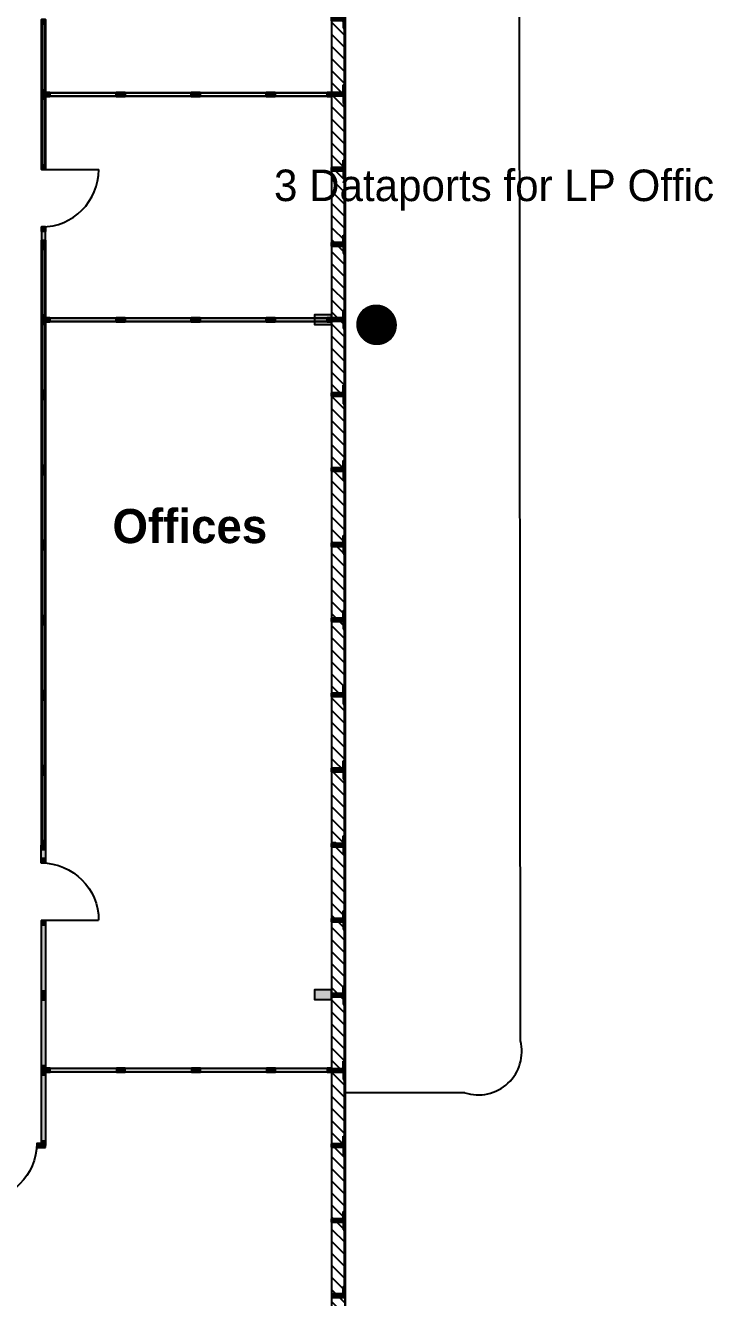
# Model space of a CAD drawing. Header units: inches. Extents: x -116118 to 73671, y 138219 to 302509.
# Drawn here: x -2611 to 10345, y 223561 to 247785 of the extents above; entities that cross this region are included whole.
import ezdxf

# ---------------------------------------------------------------- set-up
doc = ezdxf.new("R2010")
doc.units = ezdxf.units.IN
doc.header["$MEASUREMENT"] = 0
doc.layers.get('0').update_dxf_attribs({"color": 250})
for name, color, linetype in [('001 SEC IP Cameras Outside', 20, 'Continuous'), ('1-Hach-Structure', 1, 'Continuous'), ('1-Structure', 7, 'Continuous'), ('1-Structure-Poteaux', 7, 'Continuous'), ('4-Cloison', 10, 'Continuous'), ('4-Fenetre', 172, 'Continuous'), ('4-Porte-Bureau', 7, 'Continuous')]:
    doc.layers.add(name, color=color, linetype=linetype)
doc.layers.add('2-Entrepot', color=164, linetype='Continuous', plot=False)

# ---------------------------------------------------------------- blocks, each defined once
blk = doc.blocks.new('A$C59E363AE')
at = {"layer": '4-Cloison'}
h = blk.add_hatch(color=2, dxfattribs=at)
h.paths.add_polyline_path([(10, 1035), (50, 1035), (50, 65), (10, 65)], flags=16)
h.paths.add_polyline_path([(60, 1100), (0, 1100), (0, 0), (60, 0)])
h.paths.add_polyline_path([(60, 0), (0, 0), (0, 65), (60, 65)], flags=17)
h.paths.add_polyline_path([(60, 1035), (0, 1035), (0, 1100), (60, 1100)], flags=17)
for points in [[(60, 1035), (0, 1035), (0, 1100), (60, 1100)], [(60, 0), (0, 0), (0, 65), (60, 65)]]:
    blk.add_hatch(color=109, dxfattribs=at).paths.add_polyline_path(points)
blk.add_lwpolyline([(60, 1100), (0, 1100), (0, 0), (60, 0)], close=True, dxfattribs=at)
at = {"layer": '4-Cloison', "color": 109}
for points in [[(60, 1035), (0, 1035), (0, 1100), (60, 1100)], [(60, 0), (0, 0), (0, 65), (60, 65)]]:
    blk.add_lwpolyline(points, close=True, dxfattribs=at)
at = {"layer": '4-Cloison', "color": 5}
blk.add_lwpolyline([(10, 1035), (50, 1035), (50, 65), (10, 65)], close=True, dxfattribs=at)
blk = doc.blocks.new('A$C04C67D03')
at = {"layer": '4-Cloison'}
h = blk.add_hatch(color=2, dxfattribs=at)
h.paths.add_polyline_path([(60, 1100), (0, 1100), (0, 0), (60, 0)])
h.paths.add_polyline_path([(60, 0), (0, 0), (0, 65), (60, 65)], flags=17)
h.paths.add_polyline_path([(60, 1035), (0, 1035), (0, 1100), (60, 1100)], flags=17)
for points in [[(60, 1035), (0, 1035), (0, 1100), (60, 1100)], [(60, 0), (0, 0), (0, 65), (60, 65)]]:
    blk.add_hatch(color=109, dxfattribs=at).paths.add_polyline_path(points)
blk.add_lwpolyline([(60, 1100), (0, 1100), (0, 0), (60, 0)], close=True, dxfattribs=at)
at = {"layer": '4-Cloison', "color": 109}
for points in [[(60, 1035), (0, 1035), (0, 1100), (60, 1100)], [(60, 0), (0, 0), (0, 65), (60, 65)]]:
    blk.add_lwpolyline(points, close=True, dxfattribs=at)
blk = doc.blocks.new('A$C754B23A9')
at = {"layer": '1-Structure-Poteaux'}
blk.add_hatch(color=0, dxfattribs=at).paths.add_polyline_path([(0, 140), (250, 140), (250, 0), (0, 0)])
at = {"layer": '1-Structure-Poteaux', "color": 0}
blk.add_lwpolyline([(0, 140), (250, 140), (250, 0), (0, 0)], close=True, dxfattribs=at)
blk = doc.blocks.new('A$C2E6245AF')
at = {"layer": '4-Fenetre'}
for points in [[(200, 1150), (0, 1150), (0, 1100), (200, 1100)], [(30, 990), (0, 990), (0, 1100), (30, 1100)], [(30, 160), (0, 160), (0, 50), (30, 50)], [(200, 0), (0, 0), (0, 50), (200, 50)]]:
    blk.add_hatch(color=0, dxfattribs=at).paths.add_polyline_path(points)
at = {"layer": '4-Fenetre', "color": 0}
for points in [[(200, 1150), (0, 1150), (0, 1100), (200, 1100)], [(30, 990), (0, 990), (0, 1100), (30, 1100)], [(30, 160), (0, 160), (0, 50), (30, 50)], [(200, 0), (0, 0), (0, 50), (200, 50)]]:
    blk.add_lwpolyline(points, close=True, dxfattribs=at)
at = {"layer": '4-Fenetre'}
blk.add_lwpolyline([(10, 990), (16, 990), (16, 160), (10, 160)], close=True, dxfattribs=at)
blk = doc.blocks.new('A$C2873359B')
at = {"layer": '4-Porte-Bureau', "color": 109}
blk.add_line((0, 840), (840, 840), dxfattribs=at)
blk.add_arc((0, 840), 840, 270, 0, dxfattribs=at)
blk = doc.blocks.new('A$C75424ECB')
at = {"layer": '4-Cloison'}
h = blk.add_hatch(color=2, dxfattribs=at)
h.paths.add_polyline_path([(60, 260), (0, 260), (0, 0), (60, 0)])
h.paths.add_polyline_path([(60, 0), (0, 0), (0, 65), (60, 65)], flags=17)
h.paths.add_polyline_path([(60, 195), (0, 195), (0, 260), (60, 260)], flags=17)
for points in [[(60, 195), (0, 195), (0, 260), (60, 260)], [(60, 0), (0, 0), (0, 65), (60, 65)]]:
    blk.add_hatch(color=109, dxfattribs=at).paths.add_polyline_path(points)
at = {"layer": '4-Cloison', "color": 109}
for points in [[(60, 195), (0, 195), (0, 260), (60, 260)], [(60, 0), (0, 0), (0, 65), (60, 65)]]:
    blk.add_lwpolyline(points, close=True, dxfattribs=at)
at = {"layer": '4-Cloison'}
blk.add_lwpolyline([(60, 260), (0, 260), (0, 0), (60, 0)], close=True, dxfattribs=at)
blk = doc.blocks.new('A$C74B3612B')
at = {"layer": '4-Porte-Bureau', "color": 109}
blk.add_line((0, 1100), (840, 1100), dxfattribs=at)
for name, p in [('A$C2873359B', (0, 260)), ('A$C75424ECB', (0, 0))]:
    blk.add_blockref(name, p, dxfattribs=at)
blk = doc.blocks.new('A$C46A25071')
at = {"layer": '4-Cloison'}
h = blk.add_hatch(color=2, dxfattribs=at)
h.paths.add_polyline_path([(890, 0), (890, 60), (0, 60), (0, 0)])
h.paths.add_polyline_path([(0, 0), (0, 60), (65, 60), (65, 0)], flags=17)
h.paths.add_polyline_path([(825, 0), (825, 60), (890, 60), (890, 0)], flags=16)
for points in [[(0, 0), (0, 60), (65, 60), (65, 0)], [(825, 0), (825, 60), (890, 60), (890, 0)]]:
    blk.add_hatch(color=109, dxfattribs=at).paths.add_polyline_path(points)
blk.add_lwpolyline([(890, 0), (890, 60), (0, 60), (0, 0)], close=True, dxfattribs=at)
at = {"layer": '4-Cloison', "color": 109}
for points in [[(0, 0), (0, 60), (65, 60), (65, 0)], [(825, 0), (825, 60), (890, 60), (890, 0)]]:
    blk.add_lwpolyline(points, close=True, dxfattribs=at)
blk = doc.blocks.new('SETUP')
at = {"layer": '1-Hach-Structure'}
h = blk.add_hatch(dxfattribs=at)
h.set_pattern_fill('ANSI31', color=0, scale=1000, style=0)
h.set_pattern_definition([(315, (-2715.1, 45761.05), (-88.38835, -88.38835), [])])
edge = h.paths.add_edge_path()
edge.add_line((200, -26575), (0, -26575))
edge.add_line((200, -26575), (200, -200))
edge.add_line((0, -26575), (0, 0))
at = {"layer": '4-Cloison'}
for color, points in [(109, [(4390, -3220), (4390, -3282), (4520, -3280), (4520, -3220)]), (0, [(200, -7685), (200, -7625), (135, -7625), (135, -7685)]), (0, [(265, -15375), (265, -15315), (200, -15315), (200, -15375)]), (0, [(1090, -15375), (1090, -15315), (1025, -15315), (1025, -15375)]), (0, [(265, -18675), (265, -18615), (200, -18615), (200, -18675)]), (0, [(1090, -18675), (1090, -18615), (1025, -18615), (1025, -18675)])]:
    blk.add_hatch(color=color, dxfattribs=at).paths.add_polyline_path(points)
h = blk.add_hatch(color=0, dxfattribs=at)
h.paths.add_polyline_path([(265, -15325), (265, -15365), (1025, -15365), (1025, -15325)], flags=16)
h.paths.add_polyline_path([(200, -15375), (200, -15315), (1090, -15315), (1090, -15375)])
h.paths.add_polyline_path([(1090, -15375), (1090, -15315), (1025, -15315), (1025, -15375)])
h.paths.add_polyline_path([(265, -15375), (265, -15315), (200, -15315), (200, -15375)], flags=17)
h = blk.add_hatch(color=0, dxfattribs=at)
h.paths.add_polyline_path([(265, -18625), (265, -18665), (1025, -18665), (1025, -18625)], flags=16)
h.paths.add_polyline_path([(200, -18675), (200, -18615), (1090, -18615), (1090, -18675)])
h.paths.add_polyline_path([(1090, -18675), (1090, -18615), (1025, -18615), (1025, -18675)])
h.paths.add_polyline_path([(265, -18675), (265, -18615), (200, -18615), (200, -18675)], flags=17)
at = {"layer": '1-Structure', "color": 0}
for p, q in [((0, -26575), (0, 0)), ((200, -26575), (200, -200))]:
    blk.add_line(p, q, dxfattribs=at)
at = {"layer": '4-Cloison', "color": 109}
blk.add_lwpolyline([(4390, -3220), (4390, -3282), (4520, -3280), (4520, -3220)], close=True, dxfattribs=at)
at = {"layer": '4-Cloison', "color": 0}
for points in [[(200, -7685), (200, -7625), (135, -7625), (135, -7685)], [(200, -15375), (200, -15315), (1090, -15315), (1090, -15375)], [(265, -15375), (265, -15315), (200, -15315), (200, -15375)], [(265, -15325), (265, -15365), (1025, -15365), (1025, -15325)], [(1090, -15375), (1090, -15315), (1025, -15315), (1025, -15375)], [(200, -18675), (200, -18615), (1090, -18615), (1090, -18675)], [(265, -18675), (265, -18615), (200, -18615), (200, -18675)], [(265, -18625), (265, -18665), (1025, -18665), (1025, -18625)], [(1090, -18675), (1090, -18615), (1025, -18615), (1025, -18675)]]:
    blk.add_lwpolyline(points, close=True, dxfattribs=at)
at = {"layer": '1-Structure', "color": 0, "xscale": -1, "rotation": 180}
blk.add_blockref('A$C46A25071', (196, -4324), dxfattribs=at)
at = {"layer": '1-Structure-Poteaux', "color": 0, "xscale": -1, "rotation": 180}
for name, p in [('A$C2E6245AF', (0, -1025)), ('A$C2E6245AF', (0, -2125)), ('A$C2E6245AF', (0, -3225)), ('A$C2E6245AF', (0, -4325)), ('A$C754B23A9', (200, -5390)), ('A$C2E6245AF', (0, -5425)), ('A$C2E6245AF', (0, -6525)), ('A$C2E6245AF', (0, -7625)), ('A$C2E6245AF', (0, -8725)), ('A$C2E6245AF', (0, -9825)), ('A$C2E6245AF', (0, -10925)), ('A$C2E6245AF', (0, -12025)), ('A$C2E6245AF', (0, -13125)), ('A$C2E6245AF', (0, -14225)), ('A$C754B23A9', (200, -15275)), ('A$C2E6245AF', (0, -15325)), ('A$C2E6245AF', (0, -16425)), ('A$C2E6245AF', (0, -17525)), ('A$C2E6245AF', (0, -18625))]:
    blk.add_blockref(name, p, dxfattribs=at)
at = {"layer": '4-Cloison', "color": 0, "xscale": -1}
for p in [(4450, -4350), (4450, -5450), (4450, -6545)]:
    blk.add_blockref('A$C04C67D03', p, dxfattribs=at)
for name, p, rotation in [('A$C04C67D03', (1086, -4384), 270), ('A$C04C67D03', (2186, -4384), 270), ('A$C04C67D03', (3286, -4384), 270), ('A$C59E363AE', (4390, -7645), 180), ('A$C59E363AE', (4390, -8745), 180), ('A$C59E363AE', (4390, -9845), 180), ('A$C59E363AE', (4390, -10945), 180), ('A$C59E363AE', (4390, -12045), 180), ('A$C59E363AE', (4390, -13145), 180), ('A$C59E363AE', (4390, -14245), 180), ('A$C59E363AE', (2190, -15315), 90), ('A$C59E363AE', (3290, -15315), 90), ('A$C59E363AE', (4390, -15315), 90), ('A$C59E363AE', (4390, -15345), 180), ('A$C59E363AE', (4390, -17545), 180), ('A$C59E363AE', (2190, -18615), 90), ('A$C59E363AE', (3290, -18615), 90), ('A$C59E363AE', (4390, -18615), 90), ('A$C59E363AE', (4390, -18645), 180)]:
    blk.add_blockref(name, p, dxfattribs=dict(at, rotation=rotation))
at = {"layer": '4-Porte-Bureau', "color": 109, "xscale": -1, "rotation": 270}
blk.add_blockref('A$C2873359B', (4520, -3280), dxfattribs=at)
at = {"layer": '4-Porte-Bureau', "color": 0, "xscale": -1}
blk.add_blockref('A$C74B3612B', (4452, -7648), dxfattribs=at)
at = {"layer": '4-Porte-Bureau', "color": 0, "rotation": 180}
blk.add_blockref('A$C74B3612B', (4450, -16445), dxfattribs=at)
at = {"layer": '2-Entrepot', "color": 0, "ltscale": 100, "insert": (3409, -12573), "char_height": 500, "width": 1609.51, "attachment_point": 1, "rotation": 180}
blk.add_mtext('{\\fUPS Sans|b1|i0|c0|p2;Offices}', dxfattribs=at)

msp = doc.modelspace()

# ---------------------------------------------------------------- hatches: boundary and pattern name
at = {"layer": '001 SEC IP Cameras Outside', "lineweight": 9, "ltscale": 100}
h = msp.add_hatch(dxfattribs=at)
h.set_pattern_fill('ANSI31', color=4)
h.set_pattern_definition([(45, (47172.61203, 38156.11462), (-0.08838834765, 0.08838834765), [])])
h.paths.add_polyline_path([(3701, 242084, 1), (4455, 242084, 1)])

# ---------------------------------------------------------------- linework, layer by layer
at = {"lineweight": 25, "ltscale": 100}
for p, q in [((6817, 228450), (6790, 260156)), ((3479, 222232), (3479, 256158))]:
    msp.add_line(p, q, dxfattribs=at)
at = {"color": 1, "lineweight": 25, "ltscale": 100}
msp.add_line((5760, 227462), (3506, 227462), dxfattribs=at)
msp.add_arc((6018, 228245), 825, 251.7654, 14.3792, dxfattribs=at)

# ---------------------------------------------------------------- block references
at = {"xscale": 1.3, "yscale": 1.3, "zscale": 1.3, "rotation": 180}
msp.add_blockref('SETUP', (3479, 222232), dxfattribs=at)

# ---------------------------------------------------------------- texts
at = {"color": 4, "lineweight": 9, "ltscale": 100, "insert": (2124, 245040), "char_height": 600, "attachment_point": 1}
msp.add_mtext_dynamic_manual_height_columns('3 Dataports for LP Office', width=12330, gutter_width=3000, heights=[0], dxfattribs=at)

doc.saveas('drawing.dxf')
